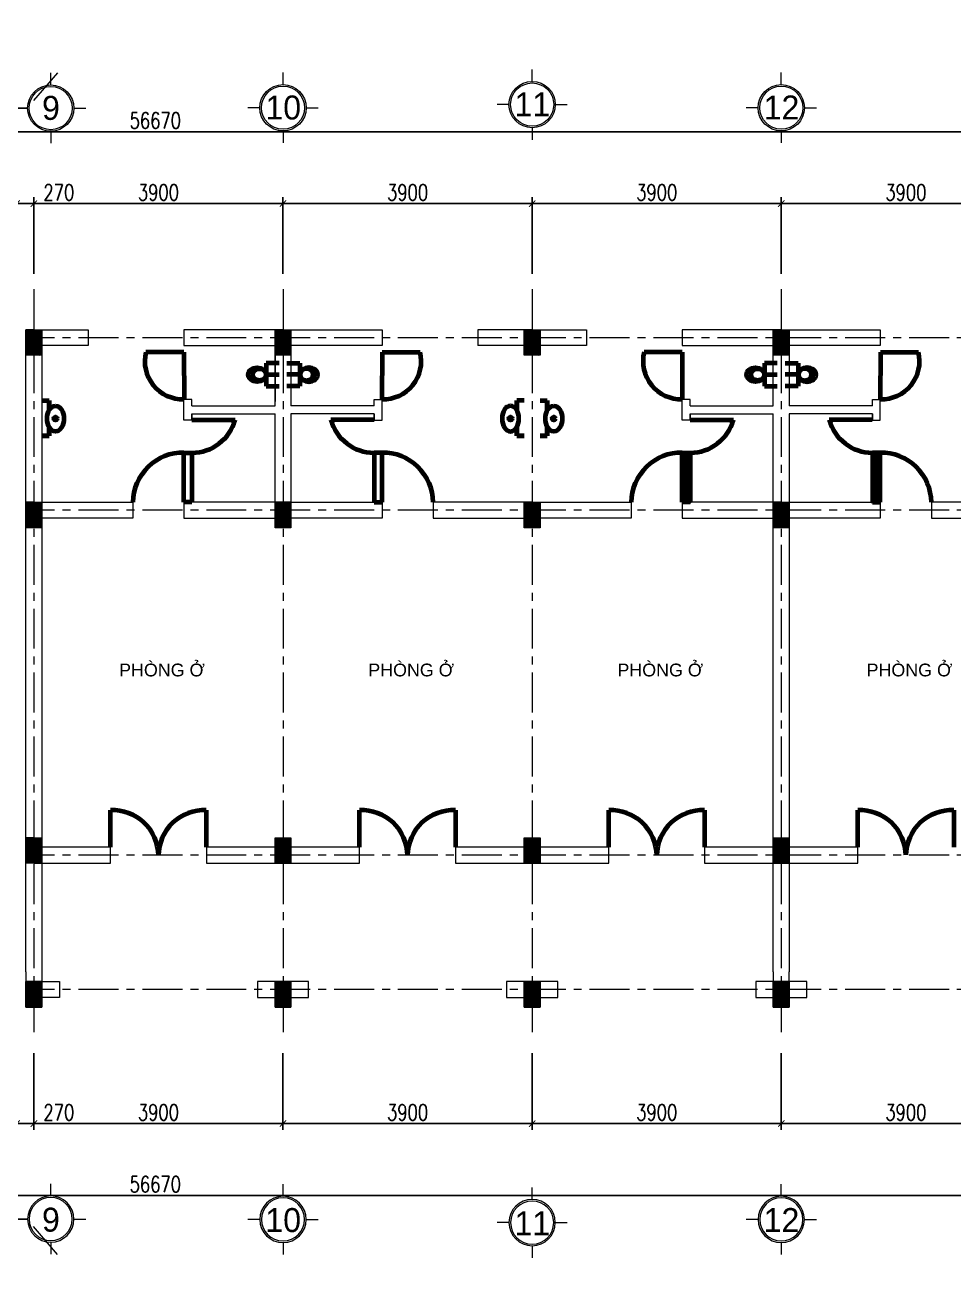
# Model space of a CAD drawing. Header units: millimetres. Extents: x 0 to 8478784, y 0 to 684185.
# Drawn here: x 4047037 to 4061572, y 247058 to 266799 of the extents above; entities that cross this region are included whole.
import ezdxf
from ezdxf.enums import TextEntityAlignment as Align

# ---------------------------------------------------------------- set-up
doc = ezdxf.new("R2010")
doc.units = ezdxf.units.MM
doc.header["$LTSCALE"] = 5000
doc.header["$MEASUREMENT"] = 0
doc.header["$PDMODE"] = 1
doc.header["$PDSIZE"] = -2
doc.linetypes.add('CENTER', pattern=[2, 1.25, -0.25, 0.25, -0.25])
doc.linetypes.add('HIDDEN', pattern=[0.375, 0.25, -0.125])
for name, color, linetype, lineweight in [('00-XM.Dim', 8, 'Continuous', 15), ('00-XMT.Axes', 22, 'CENTER', 15), ('00-XMT.Text', 4, 'Continuous', 20), ('02-XMT.Beams', 94, 'Continuous', 25), ('net thay', 7, 'Continuous', 15), ('WALL', 7, 'Continuous', 40)]:
    doc.layers.add(name, color=color, linetype=linetype, lineweight=lineweight)
doc.styles.add('S1', font='VHARIAL.TTF', dxfattribs={"height": 200})
doc.styles.add('VnAvantH', font='VHAVAN.TTF')
doc.styles.add('vnsimli 0.7', font='vnsimli.shx', dxfattribs={"width": 0.75})
doc.dimstyles.new('XMT 1-1-100', dxfattribs={"dimscale": 100, "dimtxt": 2.5, "dimasz": 1, "dimexe": 1, "dimexo": 0, "dimgap": 0.5, "dimtad": 1, "dimdec": 0, "dimzin": 0, "dimdsep": 46, "dimtxsty": 'vnsimli 0.7', "dimblk": 'ARCHTICK', "dimcen": 1.5, "dimdle": 1, "dimclrd": 8, "dimclre": 8, "dimclrt": 116, "dimadec": 0, "dimazin": 0, "dimtfac": 1, "dimtdec": 0, "dimtofl": 0, "dimtmove": 0, "dimatfit": 3, "dimfxl": 0.18, "dimtolj": 1, "dimtzin": 0, "dimarcsym": 0})

# ---------------------------------------------------------------- blocks, each defined once
blk = doc.blocks.new('_ArchTick')
at = {"color": 0, "linetype": 'ByBlock', "const_width": 0.15}
blk.add_lwpolyline([(-0.5, -0.5), (0.5, 0.5)], dxfattribs=at)
blk = doc.blocks.new('*D89')
at = {"layer": '00-XM.Dim', "color": 8, "linetype": 'Continuous', "lineweight": -2, "transparency": 16777216}
for p, q in [((4018702, 251492), (4018702, 248387)), ((4075372, 250224), (4075372, 248387)), ((4018602, 248487), (4075472, 248487))]:
    blk.add_line(p, q, dxfattribs=at)
at = {"layer": 'Defpoints', "color": 0, "linetype": 'Continuous', "lineweight": 100, "transparency": 16777216}
for p in [(4018702, 251492), (4075372, 250224), (4075372, 248487)]:
    blk.add_point(p, dxfattribs=at)
at = {"layer": '00-XM.Dim', "color": 8, "linetype": 'Continuous', "lineweight": -2, "transparency": 16777216, "xscale": 100, "yscale": 100, "zscale": 100, "rotation": 180}
blk.add_blockref('_ArchTick', (4018702, 248487), dxfattribs=at)
at = {"layer": '00-XM.Dim', "color": 8, "linetype": 'Continuous', "lineweight": -2, "transparency": 16777216, "xscale": 100, "yscale": 100, "zscale": 100}
blk.add_blockref('_ArchTick', (4075372, 248487), dxfattribs=at)
at = {"layer": '00-XM.Dim', "color": 116, "linetype": 'Continuous', "lineweight": 15, "transparency": 16777216, "insert": (4049073, 248662), "char_height": 250, "attachment_point": 5, "style": 'vnsimli 0.7'}
blk.add_mtext('\\A1;56670', dxfattribs=at)
blk = doc.blocks.new('*D81')
at = {"layer": '00-XM.Dim', "color": 8, "linetype": 'Continuous', "lineweight": -2, "transparency": 16777216}
for p, q in [((4046902, 250713), (4046902, 249512)), ((4047172, 250713), (4047172, 249512)), ((4046802, 249612), (4047172, 249612)), ((4047172, 249612), (4047854, 249612))]:
    blk.add_line(p, q, dxfattribs=at)
at = {"layer": 'Defpoints', "color": 0, "linetype": 'Continuous', "lineweight": 100, "transparency": 16777216}
for p in [(4046902, 250713), (4047172, 250713), (4047172, 249612)]:
    blk.add_point(p, dxfattribs=at)
at = {"layer": '00-XM.Dim', "color": 8, "linetype": 'Continuous', "lineweight": -2, "transparency": 16777216, "xscale": 100, "yscale": 100, "zscale": 100, "rotation": 180}
blk.add_blockref('_ArchTick', (4046902, 249612), dxfattribs=at)
at = {"layer": '00-XM.Dim', "color": 8, "linetype": 'Continuous', "lineweight": -2, "transparency": 16777216, "xscale": 100, "yscale": 100, "zscale": 100}
blk.add_blockref('_ArchTick', (4047172, 249612), dxfattribs=at)
at = {"layer": '00-XM.Dim', "color": 116, "linetype": 'Continuous', "lineweight": 15, "transparency": 16777216, "insert": (4047563, 249787), "char_height": 250, "attachment_point": 5, "style": 'vnsimli 0.7'}
blk.add_mtext('\\A1;270', dxfattribs=at)
blk = doc.blocks.new('*D82')
at = {"layer": '00-XM.Dim', "color": 8, "linetype": 'Continuous', "lineweight": -2, "transparency": 16777216}
for p, q in [((4047172, 250713), (4047172, 249512)), ((4051072, 250713), (4051072, 249512)), ((4047072, 249612), (4051172, 249612))]:
    blk.add_line(p, q, dxfattribs=at)
at = {"layer": 'Defpoints', "color": 0, "linetype": 'Continuous', "lineweight": 100, "transparency": 16777216}
for p in [(4047172, 250713), (4051072, 250713), (4051072, 249612)]:
    blk.add_point(p, dxfattribs=at)
at = {"layer": '00-XM.Dim', "color": 8, "linetype": 'Continuous', "lineweight": -2, "transparency": 16777216, "xscale": 100, "yscale": 100, "zscale": 100, "rotation": 180}
blk.add_blockref('_ArchTick', (4047172, 249612), dxfattribs=at)
at = {"layer": '00-XM.Dim', "color": 8, "linetype": 'Continuous', "lineweight": -2, "transparency": 16777216, "xscale": 100, "yscale": 100, "zscale": 100}
blk.add_blockref('_ArchTick', (4051072, 249612), dxfattribs=at)
at = {"layer": '00-XM.Dim', "color": 116, "linetype": 'Continuous', "lineweight": 15, "transparency": 16777216, "insert": (4049122, 249787), "char_height": 250, "attachment_point": 5, "style": 'vnsimli 0.7'}
blk.add_mtext('\\A1;3900', dxfattribs=at)
blk = doc.blocks.new('*D83')
at = {"layer": '00-XM.Dim', "color": 8, "linetype": 'Continuous', "lineweight": -2, "transparency": 16777216}
for p, q in [((4051072, 250713), (4051072, 249512)), ((4054972, 250713), (4054972, 249512)), ((4050972, 249612), (4055072, 249612))]:
    blk.add_line(p, q, dxfattribs=at)
at = {"layer": 'Defpoints', "color": 0, "linetype": 'Continuous', "lineweight": 100, "transparency": 16777216}
for p in [(4051072, 250713), (4054972, 250713), (4054972, 249612)]:
    blk.add_point(p, dxfattribs=at)
at = {"layer": '00-XM.Dim', "color": 8, "linetype": 'Continuous', "lineweight": -2, "transparency": 16777216, "xscale": 100, "yscale": 100, "zscale": 100, "rotation": 180}
blk.add_blockref('_ArchTick', (4051072, 249612), dxfattribs=at)
at = {"layer": '00-XM.Dim', "color": 8, "linetype": 'Continuous', "lineweight": -2, "transparency": 16777216, "xscale": 100, "yscale": 100, "zscale": 100}
blk.add_blockref('_ArchTick', (4054972, 249612), dxfattribs=at)
at = {"layer": '00-XM.Dim', "color": 116, "linetype": 'Continuous', "lineweight": 15, "transparency": 16777216, "insert": (4053022, 249787), "char_height": 250, "attachment_point": 5, "style": 'vnsimli 0.7'}
blk.add_mtext('\\A1;3900', dxfattribs=at)
blk = doc.blocks.new('*D84')
at = {"layer": '00-XM.Dim', "color": 8, "linetype": 'Continuous', "lineweight": -2, "transparency": 16777216}
for p, q in [((4054972, 250713), (4054972, 249512)), ((4058872, 250713), (4058872, 249512)), ((4054872, 249612), (4058972, 249612))]:
    blk.add_line(p, q, dxfattribs=at)
at = {"layer": 'Defpoints', "color": 0, "linetype": 'Continuous', "lineweight": 100, "transparency": 16777216}
for p in [(4054972, 250713), (4058872, 250713), (4058872, 249612)]:
    blk.add_point(p, dxfattribs=at)
at = {"layer": '00-XM.Dim', "color": 8, "linetype": 'Continuous', "lineweight": -2, "transparency": 16777216, "xscale": 100, "yscale": 100, "zscale": 100, "rotation": 180}
blk.add_blockref('_ArchTick', (4054972, 249612), dxfattribs=at)
at = {"layer": '00-XM.Dim', "color": 8, "linetype": 'Continuous', "lineweight": -2, "transparency": 16777216, "xscale": 100, "yscale": 100, "zscale": 100}
blk.add_blockref('_ArchTick', (4058872, 249612), dxfattribs=at)
at = {"layer": '00-XM.Dim', "color": 116, "linetype": 'Continuous', "lineweight": 15, "transparency": 16777216, "insert": (4056922, 249787), "char_height": 250, "attachment_point": 5, "style": 'vnsimli 0.7'}
blk.add_mtext('\\A1;3900', dxfattribs=at)
blk = doc.blocks.new('*D85')
at = {"layer": '00-XM.Dim', "color": 8, "linetype": 'Continuous', "lineweight": -2, "transparency": 16777216}
for p, q in [((4058872, 250713), (4058872, 249512)), ((4062772, 250713), (4062772, 249512)), ((4058772, 249612), (4062872, 249612))]:
    blk.add_line(p, q, dxfattribs=at)
at = {"layer": 'Defpoints', "color": 0, "linetype": 'Continuous', "lineweight": 100, "transparency": 16777216}
for p in [(4058872, 250713), (4062772, 250713), (4062772, 249612)]:
    blk.add_point(p, dxfattribs=at)
at = {"layer": '00-XM.Dim', "color": 8, "linetype": 'Continuous', "lineweight": -2, "transparency": 16777216, "xscale": 100, "yscale": 100, "zscale": 100, "rotation": 180}
blk.add_blockref('_ArchTick', (4058872, 249612), dxfattribs=at)
at = {"layer": '00-XM.Dim', "color": 8, "linetype": 'Continuous', "lineweight": -2, "transparency": 16777216, "xscale": 100, "yscale": 100, "zscale": 100}
blk.add_blockref('_ArchTick', (4062772, 249612), dxfattribs=at)
at = {"layer": '00-XM.Dim', "color": 116, "linetype": 'Continuous', "lineweight": 15, "transparency": 16777216, "insert": (4060822, 249787), "char_height": 250, "attachment_point": 5, "style": 'vnsimli 0.7'}
blk.add_mtext('\\A1;3900', dxfattribs=at)
blk = doc.blocks.new('*D105')
at = {"layer": '00-XM.Dim', "color": 8, "linetype": 'Continuous', "lineweight": -2, "transparency": 16777216}
for p, q in [((4018602, 265133), (4075472, 265133)), ((4018702, 262128), (4018702, 265233)), ((4075372, 263396), (4075372, 265233))]:
    blk.add_line(p, q, dxfattribs=at)
at = {"layer": 'Defpoints', "color": 0, "linetype": 'Continuous', "lineweight": 100, "transparency": 16777216}
for p in [(4075372, 265133), (4075372, 263396), (4018702, 262128)]:
    blk.add_point(p, dxfattribs=at)
at = {"layer": '00-XM.Dim', "color": 8, "linetype": 'Continuous', "lineweight": -2, "transparency": 16777216, "xscale": 100, "yscale": 100, "zscale": 100, "rotation": 180}
blk.add_blockref('_ArchTick', (4018702, 265133), dxfattribs=at)
at = {"layer": '00-XM.Dim', "color": 8, "linetype": 'Continuous', "lineweight": -2, "transparency": 16777216, "xscale": 100, "yscale": 100, "zscale": 100}
blk.add_blockref('_ArchTick', (4075372, 265133), dxfattribs=at)
at = {"layer": '00-XM.Dim', "color": 116, "linetype": 'Continuous', "lineweight": 15, "transparency": 16777216, "insert": (4049073, 265308), "char_height": 250, "attachment_point": 5, "style": 'vnsimli 0.7'}
blk.add_mtext('\\A1;56670', dxfattribs=at)
blk = doc.blocks.new('*D97')
at = {"layer": '00-XM.Dim', "color": 8, "linetype": 'Continuous', "lineweight": -2, "transparency": 16777216}
for p, q in [((4046802, 264008), (4047172, 264008)), ((4046902, 262907), (4046902, 264108)), ((4047172, 262907), (4047172, 264108)), ((4047172, 264008), (4047854, 264008))]:
    blk.add_line(p, q, dxfattribs=at)
at = {"layer": 'Defpoints', "color": 0, "linetype": 'Continuous', "lineweight": 100, "transparency": 16777216}
for p in [(4047172, 264008), (4046902, 262907), (4047172, 262907)]:
    blk.add_point(p, dxfattribs=at)
at = {"layer": '00-XM.Dim', "color": 8, "linetype": 'Continuous', "lineweight": -2, "transparency": 16777216, "xscale": 100, "yscale": 100, "zscale": 100, "rotation": 180}
blk.add_blockref('_ArchTick', (4046902, 264008), dxfattribs=at)
at = {"layer": '00-XM.Dim', "color": 8, "linetype": 'Continuous', "lineweight": -2, "transparency": 16777216, "xscale": 100, "yscale": 100, "zscale": 100}
blk.add_blockref('_ArchTick', (4047172, 264008), dxfattribs=at)
at = {"layer": '00-XM.Dim', "color": 116, "linetype": 'Continuous', "lineweight": 15, "transparency": 16777216, "insert": (4047563, 264183), "char_height": 250, "attachment_point": 5, "style": 'vnsimli 0.7'}
blk.add_mtext('\\A1;270', dxfattribs=at)
blk = doc.blocks.new('*D98')
at = {"layer": '00-XM.Dim', "color": 8, "linetype": 'Continuous', "lineweight": -2, "transparency": 16777216}
for p, q in [((4047072, 264008), (4051172, 264008)), ((4047172, 262907), (4047172, 264108)), ((4051072, 262907), (4051072, 264108))]:
    blk.add_line(p, q, dxfattribs=at)
at = {"layer": 'Defpoints', "color": 0, "linetype": 'Continuous', "lineweight": 100, "transparency": 16777216}
for p in [(4051072, 264008), (4047172, 262907), (4051072, 262907)]:
    blk.add_point(p, dxfattribs=at)
at = {"layer": '00-XM.Dim', "color": 8, "linetype": 'Continuous', "lineweight": -2, "transparency": 16777216, "xscale": 100, "yscale": 100, "zscale": 100, "rotation": 180}
blk.add_blockref('_ArchTick', (4047172, 264008), dxfattribs=at)
at = {"layer": '00-XM.Dim', "color": 8, "linetype": 'Continuous', "lineweight": -2, "transparency": 16777216, "xscale": 100, "yscale": 100, "zscale": 100}
blk.add_blockref('_ArchTick', (4051072, 264008), dxfattribs=at)
at = {"layer": '00-XM.Dim', "color": 116, "linetype": 'Continuous', "lineweight": 15, "transparency": 16777216, "insert": (4049122, 264183), "char_height": 250, "attachment_point": 5, "style": 'vnsimli 0.7'}
blk.add_mtext('\\A1;3900', dxfattribs=at)
blk = doc.blocks.new('*D99')
at = {"layer": '00-XM.Dim', "color": 8, "linetype": 'Continuous', "lineweight": -2, "transparency": 16777216}
for p, q in [((4050972, 264008), (4055072, 264008)), ((4051072, 262907), (4051072, 264108)), ((4054972, 262907), (4054972, 264108))]:
    blk.add_line(p, q, dxfattribs=at)
at = {"layer": 'Defpoints', "color": 0, "linetype": 'Continuous', "lineweight": 100, "transparency": 16777216}
for p in [(4054972, 264008), (4051072, 262907), (4054972, 262907)]:
    blk.add_point(p, dxfattribs=at)
at = {"layer": '00-XM.Dim', "color": 8, "linetype": 'Continuous', "lineweight": -2, "transparency": 16777216, "xscale": 100, "yscale": 100, "zscale": 100, "rotation": 180}
blk.add_blockref('_ArchTick', (4051072, 264008), dxfattribs=at)
at = {"layer": '00-XM.Dim', "color": 8, "linetype": 'Continuous', "lineweight": -2, "transparency": 16777216, "xscale": 100, "yscale": 100, "zscale": 100}
blk.add_blockref('_ArchTick', (4054972, 264008), dxfattribs=at)
at = {"layer": '00-XM.Dim', "color": 116, "linetype": 'Continuous', "lineweight": 15, "transparency": 16777216, "insert": (4053022, 264183), "char_height": 250, "attachment_point": 5, "style": 'vnsimli 0.7'}
blk.add_mtext('\\A1;3900', dxfattribs=at)
blk = doc.blocks.new('*D100')
at = {"layer": '00-XM.Dim', "color": 8, "linetype": 'Continuous', "lineweight": -2, "transparency": 16777216}
for p, q in [((4054872, 264008), (4058972, 264008)), ((4054972, 262907), (4054972, 264108)), ((4058872, 262907), (4058872, 264108))]:
    blk.add_line(p, q, dxfattribs=at)
at = {"layer": 'Defpoints', "color": 0, "linetype": 'Continuous', "lineweight": 100, "transparency": 16777216}
for p in [(4058872, 264008), (4054972, 262907), (4058872, 262907)]:
    blk.add_point(p, dxfattribs=at)
at = {"layer": '00-XM.Dim', "color": 8, "linetype": 'Continuous', "lineweight": -2, "transparency": 16777216, "xscale": 100, "yscale": 100, "zscale": 100, "rotation": 180}
blk.add_blockref('_ArchTick', (4054972, 264008), dxfattribs=at)
at = {"layer": '00-XM.Dim', "color": 8, "linetype": 'Continuous', "lineweight": -2, "transparency": 16777216, "xscale": 100, "yscale": 100, "zscale": 100}
blk.add_blockref('_ArchTick', (4058872, 264008), dxfattribs=at)
at = {"layer": '00-XM.Dim', "color": 116, "linetype": 'Continuous', "lineweight": 15, "transparency": 16777216, "insert": (4056922, 264183), "char_height": 250, "attachment_point": 5, "style": 'vnsimli 0.7'}
blk.add_mtext('\\A1;3900', dxfattribs=at)
blk = doc.blocks.new('*D101')
at = {"layer": '00-XM.Dim', "color": 8, "linetype": 'Continuous', "lineweight": -2, "transparency": 16777216}
for p, q in [((4058772, 264008), (4062872, 264008)), ((4058872, 262907), (4058872, 264108)), ((4062772, 262907), (4062772, 264108))]:
    blk.add_line(p, q, dxfattribs=at)
at = {"layer": 'Defpoints', "color": 0, "linetype": 'Continuous', "lineweight": 100, "transparency": 16777216}
for p in [(4062772, 264008), (4058872, 262907), (4062772, 262907)]:
    blk.add_point(p, dxfattribs=at)
at = {"layer": '00-XM.Dim', "color": 8, "linetype": 'Continuous', "lineweight": -2, "transparency": 16777216, "xscale": 100, "yscale": 100, "zscale": 100, "rotation": 180}
blk.add_blockref('_ArchTick', (4058872, 264008), dxfattribs=at)
at = {"layer": '00-XM.Dim', "color": 8, "linetype": 'Continuous', "lineweight": -2, "transparency": 16777216, "xscale": 100, "yscale": 100, "zscale": 100}
blk.add_blockref('_ArchTick', (4062772, 264008), dxfattribs=at)
at = {"layer": '00-XM.Dim', "color": 116, "linetype": 'Continuous', "lineweight": 15, "transparency": 16777216, "insert": (4060822, 264183), "char_height": 250, "attachment_point": 5, "style": 'vnsimli 0.7'}
blk.add_mtext('\\A1;3900', dxfattribs=at)
blk = doc.blocks.new('00-XMT-Axis symbol')
at = {"layer": '00-XMT.Axes', "linetype": 'Continuous'}
for p, q in [((0, 2.9), (0, 4.4)), ((-2.9, 0), (-4.4, 0)), ((2.9, 0), (4.4, 0)), ((0, -2.9), (0, -4.4))]:
    blk.add_line(p, q, dxfattribs=at)
blk.add_circle((0, 0), 2.9, dxfattribs=at)
at = {"layer": '00-XMT.Axes', "color": 7, "linetype": 'Continuous'}
blk.add_circle((0, 0), 2.7, dxfattribs=at)
at = {"layer": '00-XMT.Text', "color": 7, "style": 'VnAvantH'}
blk.add_attdef('00', text='', height=3, dxfattribs=at).set_placement((0.03, -1.47), align=Align.CENTER)

msp = doc.modelspace()

# ---------------------------------------------------------------- hatches: boundary and pattern name
at = {"layer": '02-XMT.Beams', "linetype": 'ByBlock', "lineweight": 15}
h = msp.add_hatch(dxfattribs=at)
h.set_pattern_fill('ANSI31', color=256, scale=100, style=0)
h.set_pattern_definition([(45, (2166490.061, -103595.351), (-8.838834765, 8.838834765), [])])
h.paths.add_polyline_path([(4047047.1, 261634.9), (4047047.1, 262034.9), (4047297.1, 262034.9), (4047297.1, 261634.9)])
h = msp.add_hatch(dxfattribs=at)
h.set_pattern_fill('ANSI31', color=256, scale=100, style=0)
h.set_pattern_definition([(45, (2170390.061, -103595.351), (-8.838834765, 8.838834765), [])])
h.paths.add_polyline_path([(4050947.1, 261634.9), (4050947.1, 262034.9), (4051197.1, 262034.9), (4051197.1, 261634.9)])
h = msp.add_hatch(dxfattribs=at)
h.set_pattern_fill('ANSI31', color=256, scale=100, style=0)
h.set_pattern_definition([(45, (2174290.061, -103595.351), (-8.838834765, 8.838834765), [])])
h.paths.add_polyline_path([(4054847.1, 261634.9), (4054847.1, 262034.9), (4055097.1, 262034.9), (4055097.1, 261634.9)])
h = msp.add_hatch(dxfattribs=at)
h.set_pattern_fill('ANSI31', color=256, scale=100, style=0)
h.set_pattern_definition([(45, (2178190.061, -103595.351), (-8.838834765, 8.838834765), [])])
h.paths.add_polyline_path([(4058747.1, 261634.9), (4058747.1, 262034.9), (4058997.1, 262034.9), (4058997.1, 261634.9)])
at = {"layer": '02-XMT.Beams', "lineweight": 100}
h = msp.add_hatch(dxfattribs=at)
h.set_pattern_fill('ANSI31', color=256, scale=100, style=0)
h.set_pattern_definition([(45, (35735.578, 0), (-8.838834765, 8.838834765), [])])
h.paths.add_polyline_path([(4057447.1, 260109.9), (4057322.1, 260109.9), (4057322.1, 259334.9), (4057447.1, 259334.9)])
h = msp.add_hatch(dxfattribs=at)
h.set_pattern_fill('ANSI31', color=256, scale=100, style=0)
h.set_pattern_definition([(135, (8082008.578, 0), (8.838834765, 8.838834765), [])])
h.paths.add_polyline_path([(4060297.1, 259334.9), (4060422.1, 259334.9), (4060422.1, 260109.9), (4060297.1, 260109.9)])
at = {"layer": '02-XMT.Beams', "linetype": 'ByBlock', "lineweight": 15}
h = msp.add_hatch(dxfattribs=at)
h.set_pattern_fill('ANSI31', color=256, scale=100, style=0)
h.set_pattern_definition([(45, (2166490.061, -106295.351), (-8.838834765, 8.838834765), [])])
h.paths.add_polyline_path([(4047047.1, 258934.9), (4047047.1, 259334.9), (4047297.1, 259334.9), (4047297.1, 258934.9)])
h = msp.add_hatch(dxfattribs=at)
h.set_pattern_fill('ANSI31', color=256, scale=100, style=0)
h.set_pattern_definition([(45, (2170390.061, -106295.351), (-8.838834765, 8.838834765), [])])
h.paths.add_polyline_path([(4050947.1, 258934.9), (4050947.1, 259334.9), (4051197.1, 259334.9), (4051197.1, 258934.9)])
h = msp.add_hatch(dxfattribs=at)
h.set_pattern_fill('ANSI31', color=256, scale=100, style=0)
h.set_pattern_definition([(45, (2174290.061, -106295.351), (-8.838834765, 8.838834765), [])])
h.paths.add_polyline_path([(4054847.1, 258934.9), (4054847.1, 259334.9), (4055097.1, 259334.9), (4055097.1, 258934.9)])
h = msp.add_hatch(dxfattribs=at)
h.set_pattern_fill('ANSI31', color=256, scale=100, style=0)
h.set_pattern_definition([(45, (2178190.061, -106295.351), (-8.838834765, 8.838834765), [])])
h.paths.add_polyline_path([(4058747.1, 258934.9), (4058747.1, 259334.9), (4058997.1, 259334.9), (4058997.1, 258934.9)])
h = msp.add_hatch(dxfattribs=at)
h.set_pattern_fill('ANSI31', color=256, scale=100, style=0)
h.set_pattern_definition([(45, (2166490.061, -111545.351), (-8.838834765, 8.838834765), [])])
h.paths.add_polyline_path([(4047047.1, 253684.9), (4047047.1, 254084.9), (4047297.1, 254084.9), (4047297.1, 253684.9)])
h = msp.add_hatch(dxfattribs=at)
h.set_pattern_fill('ANSI31', color=256, scale=100, style=0)
h.set_pattern_definition([(45, (2170390.061, -111545.351), (-8.838834765, 8.838834765), [])])
h.paths.add_polyline_path([(4050947.1, 253684.9), (4050947.1, 254084.9), (4051197.1, 254084.9), (4051197.1, 253684.9)])
h = msp.add_hatch(dxfattribs=at)
h.set_pattern_fill('ANSI31', color=256, scale=100, style=0)
h.set_pattern_definition([(45, (2174290.061, -111545.351), (-8.838834765, 8.838834765), [])])
h.paths.add_polyline_path([(4054847.1, 253684.9), (4054847.1, 254084.9), (4055097.1, 254084.9), (4055097.1, 253684.9)])
h = msp.add_hatch(dxfattribs=at)
h.set_pattern_fill('ANSI31', color=256, scale=100, style=0)
h.set_pattern_definition([(45, (2178190.061, -111545.351), (-8.838834765, 8.838834765), [])])
h.paths.add_polyline_path([(4058747.1, 253684.9), (4058747.1, 254084.9), (4058997.1, 254084.9), (4058997.1, 253684.9)])
h = msp.add_hatch(dxfattribs=at)
h.set_pattern_fill('ANSI31', color=256, scale=100, style=0)
h.set_pattern_definition([(45, (2166490.061, -113795.351), (-8.838834765, 8.838834765), [])])
h.paths.add_polyline_path([(4047047.1, 251434.9), (4047047.1, 251834.9), (4047297.1, 251834.9), (4047297.1, 251434.9)])
h = msp.add_hatch(dxfattribs=at)
h.set_pattern_fill('ANSI31', color=256, scale=100, style=0)
h.set_pattern_definition([(45, (2170390.061, -113795.351), (-8.838834765, 8.838834765), [])])
h.paths.add_polyline_path([(4050947.1, 251434.9), (4050947.1, 251834.9), (4051197.1, 251834.9), (4051197.1, 251434.9)])
h = msp.add_hatch(dxfattribs=at)
h.set_pattern_fill('ANSI31', color=256, scale=100, style=0)
h.set_pattern_definition([(45, (2174290.061, -113795.351), (-8.838834765, 8.838834765), [])])
h.paths.add_polyline_path([(4054847.1, 251434.9), (4054847.1, 251834.9), (4055097.1, 251834.9), (4055097.1, 251434.9)])
h = msp.add_hatch(dxfattribs=at)
h.set_pattern_fill('ANSI31', color=256, scale=100, style=0)
h.set_pattern_definition([(45, (2178190.061, -113795.351), (-8.838834765, 8.838834765), [])])
h.paths.add_polyline_path([(4058747.1, 251434.9), (4058747.1, 251834.9), (4058997.1, 251834.9), (4058997.1, 251434.9)])

# ---------------------------------------------------------------- linework, layer by layer
at = {"layer": '00-XMT.Axes', "color": 8, "linetype": 'CENTER', "lineweight": 15, "ltscale": 0.1}
for p, q in [((4047172.1, 262668.5), (4047172.1, 250924.8)), ((4051072.1, 262668.5), (4051072.1, 250924.8)), ((4054972.1, 262668.5), (4054972.1, 250924.8)), ((4058872.1, 262668.5), (4058872.1, 250924.8)), ((4075497.1, 261909.9), (4047047.1, 261909.9)), ((4075497.1, 259209.9), (4047047.1, 259209.9)), ((4075497.1, 253809.9), (4047047.1, 253809.9)), ((4075497.1, 251709.9), (4047047.1, 251709.9))]:
    msp.add_line(p, q, dxfattribs=at)
at = {"layer": '02-XMT.Beams', "linetype": 'ByBlock', "lineweight": 15}
for p, q in [((4047172.1, 262034.9), (4047047.1, 262034.9)), ((4047172.1, 262034.9), (4047047.1, 262034.9)), ((4047047.1, 262034.9), (4047297.1, 262034.9)), ((4047047.1, 261634.9), (4047047.1, 262034.9)), ((4047172.1, 262034.9), (4048022.1, 262034.9)), ((4047297.1, 262034.9), (4047297.1, 261634.9)), ((4048022.1, 262034.9), (4048022.1, 261784.9)), ((4051072.1, 262034.9), (4049522.1, 262034.9)), ((4049522.1, 262034.9), (4049522.1, 261784.9)), ((4050947.1, 262034.9), (4051197.1, 262034.9)), ((4050947.1, 261634.9), (4050947.1, 262034.9)), ((4051072.1, 262034.9), (4052622.1, 262034.9)), ((4051197.1, 262034.9), (4051197.1, 261634.9)), ((4052622.1, 262034.9), (4052622.1, 261784.9)), ((4054972.1, 262034.9), (4054122.1, 262034.9)), ((4054122.1, 262034.9), (4054122.1, 261784.9)), ((4054847.1, 262034.9), (4055097.1, 262034.9)), ((4054847.1, 261634.9), (4054847.1, 262034.9)), ((4054972.1, 262034.9), (4055822.1, 262034.9)), ((4055097.1, 262034.9), (4055097.1, 261634.9)), ((4055822.1, 262034.9), (4055822.1, 261784.9)), ((4058872.1, 262034.9), (4057322.1, 262034.9)), ((4057322.1, 262034.9), (4057322.1, 261784.9)), ((4058747.1, 262034.9), (4058997.1, 262034.9)), ((4058747.1, 261634.9), (4058747.1, 262034.9)), ((4058872.1, 262034.9), (4060422.1, 262034.9)), ((4058997.1, 262034.9), (4058997.1, 261634.9)), ((4060422.1, 262034.9), (4060422.1, 261784.9)), ((4048022.1, 261784.9), (4047297.1, 261784.9)), ((4049522.1, 261784.9), (4050947.1, 261784.9)), ((4050947.1, 261909.9), (4050947.1, 260909.9)), ((4052622.1, 261784.9), (4051197.1, 261784.9)), ((4054847.1, 261784.9), (4054122.1, 261784.9)), ((4055822.1, 261784.9), (4055097.1, 261784.9)), ((4057322.1, 261784.9), (4058747.1, 261784.9)), ((4060422.1, 261784.9), (4058997.1, 261784.9)), ((4047047.1, 251984.9), (4047047.1, 261634.9)), ((4047297.1, 261634.9), (4047047.1, 261634.9)), ((4047297.1, 261634.9), (4047297.1, 251984.9)), ((4050947.1, 260844.5), (4050947.1, 261634.9)), ((4050947.1, 260844.5), (4050947.1, 261634.9)), ((4051197.1, 261634.9), (4050947.1, 261634.9)), ((4051197.1, 261634.9), (4051197.1, 260844.5)), ((4051197.1, 261634.9), (4051197.1, 260844.5)), ((4055097.1, 261634.9), (4054847.1, 261634.9)), ((4058747.1, 260844.5), (4058747.1, 261634.9)), ((4058997.1, 261634.9), (4058747.1, 261634.9)), ((4058997.1, 261634.9), (4058997.1, 260844.5)), ((4049522.1, 260619.9), (4049522.1, 260944.5)), ((4049522.1, 260619.9), (4049522.1, 260944.5)), ((4049647.1, 260944.5), (4049522.1, 260944.5)), ((4049647.1, 260844.5), (4049647.1, 260944.5)), ((4049647.1, 260844.5), (4049647.1, 260944.5)), ((4049647.1, 260844.5), (4050947.1, 260844.5)), ((4052497.1, 260844.5), (4051197.1, 260844.5)), ((4052497.1, 260844.5), (4052497.1, 260944.5)), ((4052497.1, 260844.5), (4052497.1, 260944.5)), ((4052497.1, 260944.5), (4052622.1, 260944.5)), ((4052622.1, 260619.9), (4052622.1, 260944.5)), ((4052622.1, 260619.9), (4052622.1, 260944.5)), ((4057322.1, 260619.9), (4057322.1, 260944.5)), ((4057322.1, 260619.9), (4057322.1, 260944.5)), ((4057447.1, 260944.5), (4057322.1, 260944.5)), ((4057447.1, 260844.5), (4057447.1, 260944.5)), ((4057447.1, 260844.5), (4057447.1, 260944.5)), ((4057447.1, 260844.5), (4058747.1, 260844.5)), ((4060297.1, 260844.5), (4058997.1, 260844.5)), ((4060297.1, 260844.5), (4060297.1, 260944.5)), ((4060297.1, 260844.5), (4060297.1, 260944.5)), ((4060297.1, 260944.5), (4060422.1, 260944.5)), ((4060422.1, 260619.9), (4060422.1, 260944.5)), ((4060422.1, 260619.9), (4060422.1, 260944.5)), ((4049647.1, 260619.9), (4049522.1, 260619.9)), ((4049647.1, 260719.9), (4050947.1, 260719.9)), ((4049647.1, 260619.9), (4049647.1, 260719.9)), ((4049647.1, 260719.9), (4049647.1, 260619.9)), ((4050947.1, 259334.9), (4050947.1, 260719.9)), ((4051197.1, 260719.9), (4051197.1, 259334.9)), ((4051197.1, 260719.9), (4051197.1, 259084.9)), ((4052497.1, 260719.9), (4051197.1, 260719.9)), ((4052497.1, 260619.9), (4052497.1, 260719.9)), ((4052497.1, 260719.9), (4052497.1, 260619.9)), ((4052497.1, 260619.9), (4052622.1, 260619.9)), ((4057447.1, 260619.9), (4057322.1, 260619.9)), ((4057447.1, 260719.9), (4058747.1, 260719.9)), ((4057447.1, 260619.9), (4057447.1, 260719.9)), ((4057447.1, 260719.9), (4057447.1, 260619.9)), ((4058747.1, 251984.9), (4058747.1, 260719.9)), ((4058997.1, 260719.9), (4058997.1, 259084.9)), ((4060297.1, 260719.9), (4058997.1, 260719.9)), ((4060297.1, 260619.9), (4060297.1, 260719.9)), ((4060297.1, 260719.9), (4060297.1, 260619.9)), ((4060297.1, 260619.9), (4060422.1, 260619.9)), ((4047172.1, 259334.9), (4047047.1, 259334.9)), ((4047047.1, 259334.9), (4047297.1, 259334.9)), ((4047047.1, 258934.9), (4047047.1, 259334.9)), ((4047172.1, 259334.9), (4048722.1, 259334.9)), ((4047297.1, 259334.9), (4047297.1, 259084.9)), ((4047297.1, 259334.9), (4047297.1, 258934.9)), ((4048722.1, 259334.9), (4048722.1, 259084.9)), ((4051072.1, 259334.9), (4049522.1, 259334.9)), ((4049522.1, 259334.9), (4049522.1, 259084.9)), ((4051197.1, 259334.9), (4050947.1, 259334.9)), ((4050947.1, 259334.9), (4051197.1, 259334.9)), ((4050947.1, 258934.9), (4050947.1, 259334.9)), ((4051072.1, 259334.9), (4052622.1, 259334.9)), ((4051197.1, 259334.9), (4051197.1, 258934.9)), ((4052622.1, 259334.9), (4052622.1, 259084.9)), ((4054972.1, 259334.9), (4053422.1, 259334.9)), ((4053422.1, 259334.9), (4053422.1, 259084.9)), ((4054847.1, 259334.9), (4054847.1, 259084.9)), ((4054847.1, 259334.9), (4055097.1, 259334.9)), ((4054847.1, 258934.9), (4054847.1, 259334.9)), ((4054972.1, 259334.9), (4056522.1, 259334.9)), ((4055097.1, 259334.9), (4055097.1, 258934.9)), ((4056522.1, 259334.9), (4056522.1, 259084.9)), ((4058872.1, 259334.9), (4057322.1, 259334.9)), ((4057322.1, 259334.9), (4057322.1, 259084.9)), ((4058747.1, 259334.9), (4058997.1, 259334.9)), ((4058747.1, 258934.9), (4058747.1, 259334.9)), ((4058872.1, 259334.9), (4060422.1, 259334.9)), ((4058997.1, 259334.9), (4058997.1, 258934.9)), ((4060422.1, 259334.9), (4060422.1, 259084.9)), ((4062772.1, 259334.9), (4061222.1, 259334.9)), ((4061222.1, 259334.9), (4061222.1, 259084.9)), ((4048722.1, 259084.9), (4047297.1, 259084.9)), ((4049522.1, 259084.9), (4050947.1, 259084.9)), ((4052622.1, 259084.9), (4051197.1, 259084.9)), ((4053422.1, 259084.9), (4054847.1, 259084.9)), ((4056522.1, 259084.9), (4055097.1, 259084.9)), ((4057322.1, 259084.9), (4058747.1, 259084.9)), ((4060422.1, 259084.9), (4058997.1, 259084.9)), ((4061222.1, 259084.9), (4062647.1, 259084.9)), ((4047297.1, 258934.9), (4047047.1, 258934.9)), ((4051197.1, 258934.9), (4050947.1, 258934.9)), ((4055097.1, 258934.9), (4054847.1, 258934.9)), ((4058997.1, 258934.9), (4058747.1, 258934.9)), ((4058997.1, 258934.9), (4058997.1, 251984.9)), ((4047172.1, 254084.9), (4047047.1, 254084.9)), ((4047047.1, 254084.9), (4047297.1, 254084.9)), ((4047047.1, 253684.9), (4047047.1, 254084.9)), ((4047297.1, 254084.9), (4047297.1, 253684.9)), ((4050947.1, 254084.9), (4051197.1, 254084.9)), ((4050947.1, 253684.9), (4050947.1, 254084.9)), ((4051197.1, 254084.9), (4051197.1, 253684.9)), ((4054847.1, 254084.9), (4055097.1, 254084.9)), ((4054847.1, 253684.9), (4054847.1, 254084.9)), ((4055097.1, 254084.9), (4055097.1, 253684.9)), ((4058747.1, 254084.9), (4058997.1, 254084.9)), ((4058747.1, 253684.9), (4058747.1, 254084.9)), ((4058997.1, 254084.9), (4058997.1, 253684.9)), ((4048372.1, 253934.9), (4047297.1, 253934.9)), ((4048372.1, 253684.9), (4048372.1, 253934.9)), ((4050947.1, 253934.9), (4049872.1, 253934.9)), ((4049872.1, 253934.9), (4049872.1, 253684.9)), ((4052272.1, 253934.9), (4051197.1, 253934.9)), ((4052272.1, 253684.9), (4052272.1, 253934.9)), ((4054847.1, 253934.9), (4053772.1, 253934.9)), ((4053772.1, 253934.9), (4053772.1, 253684.9)), ((4056172.1, 253934.9), (4055097.1, 253934.9)), ((4056172.1, 253684.9), (4056172.1, 253934.9)), ((4058747.1, 253934.9), (4057672.1, 253934.9)), ((4057672.1, 253934.9), (4057672.1, 253684.9)), ((4060072.1, 253934.9), (4058997.1, 253934.9)), ((4060072.1, 253684.9), (4060072.1, 253934.9)), ((4047297.1, 253684.9), (4047047.1, 253684.9)), ((4047172.1, 253684.9), (4048372.1, 253684.9)), ((4049872.1, 253684.9), (4051072.1, 253684.9)), ((4051197.1, 253684.9), (4050947.1, 253684.9)), ((4051072.1, 253684.9), (4052272.1, 253684.9)), ((4053772.1, 253684.9), (4054972.1, 253684.9)), ((4055097.1, 253684.9), (4054847.1, 253684.9)), ((4054972.1, 253684.9), (4056172.1, 253684.9)), ((4057672.1, 253684.9), (4058872.1, 253684.9)), ((4058997.1, 253684.9), (4058747.1, 253684.9)), ((4058872.1, 253684.9), (4060072.1, 253684.9)), ((4047047.1, 251984.9), (4047047.1, 251834.9)), ((4047297.1, 251984.9), (4047297.1, 251834.9)), ((4058747.1, 251984.9), (4058747.1, 251834.9)), ((4058997.1, 251834.9), (4058997.1, 251984.9)), ((4047297.1, 251834.9), (4047047.1, 251834.9)), ((4047172.1, 251834.9), (4047047.1, 251834.9)), ((4047047.1, 251834.9), (4047297.1, 251834.9)), ((4047047.1, 251434.9), (4047047.1, 251834.9)), ((4047172.1, 251834.9), (4047572.1, 251834.9)), ((4047297.1, 251834.9), (4047297.1, 251434.9)), ((4047572.1, 251834.9), (4047572.1, 251584.9)), ((4051072.1, 251834.9), (4050672.1, 251834.9)), ((4050672.1, 251834.9), (4050672.1, 251584.9)), ((4051197.1, 251834.9), (4050947.1, 251834.9)), ((4050947.1, 251834.9), (4051197.1, 251834.9)), ((4050947.1, 251434.9), (4050947.1, 251834.9)), ((4051472.1, 251834.9), (4051072.1, 251834.9)), ((4051197.1, 251834.9), (4051197.1, 251434.9)), ((4051472.1, 251584.9), (4051472.1, 251834.9)), ((4054972.1, 251834.9), (4054572.1, 251834.9)), ((4054572.1, 251834.9), (4054572.1, 251584.9)), ((4055097.1, 251834.9), (4054847.1, 251834.9)), ((4054847.1, 251834.9), (4055097.1, 251834.9)), ((4054847.1, 251434.9), (4054847.1, 251834.9)), ((4055372.1, 251834.9), (4054972.1, 251834.9)), ((4055097.1, 251834.9), (4055097.1, 251434.9)), ((4055372.1, 251584.9), (4055372.1, 251834.9)), ((4058872.1, 251834.9), (4058472.1, 251834.9)), ((4058472.1, 251834.9), (4058472.1, 251584.9)), ((4058997.1, 251834.9), (4058747.1, 251834.9)), ((4058747.1, 251834.9), (4058997.1, 251834.9)), ((4058747.1, 251434.9), (4058747.1, 251834.9)), ((4059272.1, 251834.9), (4058872.1, 251834.9)), ((4058997.1, 251834.9), (4058997.1, 251434.9)), ((4059272.1, 251584.9), (4059272.1, 251834.9)), ((4047572.1, 251584.9), (4047297.1, 251584.9)), ((4050672.1, 251584.9), (4050947.1, 251584.9)), ((4051072.1, 251584.9), (4050947.1, 251584.9)), ((4051072.1, 251584.9), (4051472.1, 251584.9)), ((4054572.1, 251584.9), (4054847.1, 251584.9)), ((4054972.1, 251584.9), (4054847.1, 251584.9)), ((4054972.1, 251584.9), (4055372.1, 251584.9)), ((4058472.1, 251584.9), (4058747.1, 251584.9)), ((4058872.1, 251584.9), (4058747.1, 251584.9)), ((4058872.1, 251584.9), (4059272.1, 251584.9)), ((4047047.1, 251434.9), (4047297.1, 251434.9)), ((4047297.1, 251434.9), (4047047.1, 251434.9)), ((4050947.1, 251434.9), (4051197.1, 251434.9)), ((4050947.1, 251434.9), (4051197.1, 251434.9)), ((4050947.1, 251434.9), (4051197.1, 251434.9)), ((4051197.1, 251434.9), (4050947.1, 251434.9)), ((4054847.1, 251434.9), (4055097.1, 251434.9)), ((4054847.1, 251434.9), (4055097.1, 251434.9)), ((4054847.1, 251434.9), (4055097.1, 251434.9)), ((4055097.1, 251434.9), (4054847.1, 251434.9)), ((4058747.1, 251434.9), (4058997.1, 251434.9)), ((4058747.1, 251434.9), (4058997.1, 251434.9)), ((4058747.1, 251434.9), (4058997.1, 251434.9)), ((4058997.1, 251434.9), (4058747.1, 251434.9))]:
    msp.add_line(p, q, dxfattribs=at)
at = {"layer": '02-XMT.Beams', "lineweight": 100}
for p, q in [((4049521.6, 261684.9), (4048924.5, 261684.9)), ((4049521.6, 261684.9), (4049522.5, 260947.4)), ((4052622.5, 261684.9), (4052621.6, 260947.4)), ((4052622.5, 261684.9), (4053219.7, 261684.9)), ((4057321.6, 261684.9), (4056724.5, 261684.9)), ((4057321.6, 261684.9), (4057322.5, 260947.4)), ((4060422.5, 261684.9), (4060421.6, 260947.4)), ((4060422.5, 261684.9), (4061019.7, 261684.9)), ((4051009.6, 261510), (4050807.5, 261510)), ((4050807.5, 261510), (4050807.5, 261153.5)), ((4051134.6, 261510), (4051336.7, 261510)), ((4051336.7, 261510), (4051336.7, 261153.5)), ((4058809.6, 261510), (4058607.5, 261510)), ((4058607.5, 261510), (4058607.5, 261153.5)), ((4058934.6, 261510), (4059136.7, 261510)), ((4059136.7, 261510), (4059136.7, 261153.5)), ((4050807.5, 261331.8), (4051009.6, 261331.8)), ((4051336.7, 261331.8), (4051134.6, 261331.8)), ((4058607.5, 261331.8), (4058809.6, 261331.8)), ((4059136.7, 261331.8), (4058934.6, 261331.8)), ((4050807.5, 261153.5), (4051009.6, 261153.5)), ((4051336.7, 261153.5), (4051134.6, 261153.5)), ((4058607.5, 261153.5), (4058809.6, 261153.5)), ((4059136.7, 261153.5), (4058934.6, 261153.5)), ((4047297.1, 260926.5), (4047409.5, 260926.5)), ((4047409.5, 260773.1), (4047409.5, 260926.5)), ((4047409.5, 260926.5), (4047409.5, 260773.1)), ((4054734.7, 260773.1), (4054734.7, 260926.5)), ((4054734.7, 260926.5), (4054734.7, 260773.1)), ((4054847.1, 260926.5), (4054734.7, 260926.5)), ((4055097.1, 260926.5), (4055209.5, 260926.5)), ((4055209.5, 260773.1), (4055209.5, 260926.5)), ((4055209.5, 260926.5), (4055209.5, 260773.1)), ((4049647.5, 260622.4), (4050321.5, 260622.4)), ((4052496.6, 260622.4), (4051822.7, 260622.4)), ((4057447.5, 260622.4), (4058121.5, 260622.4)), ((4060296.6, 260622.4), (4059622.7, 260622.4)), ((4047409.5, 260372), (4047409.5, 260514.9)), ((4047409.5, 260514.9), (4047409.5, 260372)), ((4054734.7, 260372), (4054734.7, 260514.9)), ((4054734.7, 260514.9), (4054734.7, 260372)), ((4055209.5, 260372), (4055209.5, 260514.9)), ((4055209.5, 260514.9), (4055209.5, 260372)), ((4047297.1, 260372), (4047409.5, 260372)), ((4047409.5, 260372), (4047297.1, 260372)), ((4054847.1, 260372), (4054734.7, 260372)), ((4054734.7, 260372), (4054847.1, 260372)), ((4055097.1, 260372), (4055209.5, 260372)), ((4055209.5, 260372), (4055097.1, 260372)), ((4049522.1, 260109.9), (4049647.1, 260109.9)), ((4049522.1, 259334.9), (4049522.1, 260109.9)), ((4049647.1, 260109.9), (4049647.1, 259334.9)), ((4052622.1, 260109.9), (4052497.1, 260109.9)), ((4052497.1, 260109.9), (4052497.1, 259334.9)), ((4052622.1, 259334.9), (4052622.1, 260109.9)), ((4057322.1, 260109.9), (4057447.1, 260109.9)), ((4057322.1, 259334.9), (4057322.1, 260109.9)), ((4057447.1, 260109.9), (4057447.1, 259334.9)), ((4060422.1, 260109.9), (4060297.1, 260109.9)), ((4060297.1, 260109.9), (4060297.1, 259334.9)), ((4060422.1, 259334.9), (4060422.1, 260109.9)), ((4049647.1, 259334.9), (4049522.1, 259334.9)), ((4052497.1, 259334.9), (4052622.1, 259334.9)), ((4057447.1, 259334.9), (4057322.1, 259334.9)), ((4060297.1, 259334.9), (4060422.1, 259334.9)), ((4048372.1, 253934.9), (4048372.1, 254514.5)), ((4049871.5, 254514.5), (4049871.5, 253934.9)), ((4052272.1, 253934.9), (4052272.1, 254514.5)), ((4053771.5, 254514.5), (4053771.5, 253934.9)), ((4056172.1, 253934.9), (4056172.1, 254514.5)), ((4057671.5, 254514.5), (4057671.5, 253934.9)), ((4060072.1, 253934.9), (4060072.1, 254514.5)), ((4061571.5, 254514.5), (4061571.5, 253934.9))]:
    msp.add_line(p, q, dxfattribs=at)
for centre in [(4047510.5, 260644), (4054633.7, 260644), (4055310.5, 260644)]:
    msp.add_circle(centre, 27, dxfattribs=at)
for centre, radius, start, end in [((4049505.1, 261544.5), 597.3, 166.3997, 271.67822), ((4052639.1, 261544.5), 597.3, 268.32178, 13.6003), ((4057305.1, 261544.5), 597.3, 166.3997, 271.67822), ((4060439.1, 261544.5), 597.3, 268.32178, 13.6003), ((4049648.1, 260808.5), 698.6, 269.91342, 344.54972), ((4052496, 260808.5), 698.6, 195.45028, 270.08658), ((4057448.1, 260808.5), 698.6, 269.91342, 344.54972), ((4060296, 260808.5), 698.6, 195.45028, 270.08658), ((4049508.9, 259323.1), 786.9, 89.03847, 179.14277), ((4052635.3, 259323.1), 786.9, 0.85723, 90.96153), ((4057308.9, 259323.1), 786.9, 89.03847, 179.14277), ((4060435.3, 259323.1), 786.9, 0.85723, 90.96153), ((4048404.9, 253798.5), 716.7, 0.90942, 92.62293), ((4049838.7, 253798.5), 716.7, 87.37707, 179.09058), ((4052304.9, 253798.5), 716.7, 0.90942, 92.62293), ((4053738.7, 253798.5), 716.7, 87.37707, 179.09058), ((4056204.9, 253798.5), 716.7, 0.90942, 92.62293), ((4057638.7, 253798.5), 716.7, 87.37707, 179.09058), ((4060104.9, 253798.5), 716.7, 0.90942, 92.62293), ((4061538.7, 253798.5), 716.7, 87.37707, 179.09058)]:
    msp.add_arc(centre, radius, start, end, dxfattribs=at)
for centre, major_axis, ratio in [((4050667.8, 261331.8), (139.8, 0), 0.7925371), ((4050702.8, 261331.8), (104.8, 0), 0.856885), ((4058467.8, 261331.8), (139.8, 0), 0.7925371), ((4058502.8, 261331.8), (104.8, 0), 0.856885), ((4047510.5, 260644), (0, 200.5), 0.6583541), ((4055310.5, 260644), (0, 200.5), 0.6583541)]:
    msp.add_ellipse(centre, major_axis=major_axis, ratio=ratio, dxfattribs=at)
at = {"layer": '02-XMT.Beams', "lineweight": 100, "extrusion": (0, 0, -1)}
for centre, major_axis, ratio in [((4051476.4, 261331.8), (-139.8, 0), 0.7925371), ((4051441.4, 261331.8), (-104.8, 0), 0.856885), ((4059276.4, 261331.8), (-139.8, 0), 0.7925371), ((4059241.4, 261331.8), (-104.8, 0), 0.856885), ((4054633.7, 260644), (0, 200.5), 0.6583541)]:
    msp.add_ellipse(centre, major_axis=major_axis, ratio=ratio, dxfattribs=at)
at = {"layer": 'net thay', "linetype": 'CENTER', "lineweight": 15}
msp.add_circle((3911642, 421190.5), 262994, dxfattribs=at)
at = {"layer": 'WALL', "linetype": 'HIDDEN', "lineweight": 15}
for p, q in [((4047541.8, 266055), (4047165.8, 265620)), ((4047541.8, 247564.8), (4047165.8, 247999.8))]:
    msp.add_line(p, q, dxfattribs=at)

# ---------------------------------------------------------------- block references
at = {"layer": '00-XM.Dim', "linetype": 'CENTER', "lineweight": 15, "xscale": 125, "yscale": 125, "zscale": 125}
for p, values in [((4046523.5, 265502.2), {'00': '8'}), ((4047436, 265502.2), {'00': '9'}), ((4051072.1, 265508.1), {'00': '10'}), ((4054972.1, 265558.1), {'00': '11'}), ((4058872.1, 265508.1), {'00': '12'})]:
    msp.add_blockref('00-XMT-Axis symbol', p, dxfattribs=at).add_auto_attribs(values)
at = {"layer": '00-XM.Dim', "linetype": 'CENTER', "lineweight": 15}
ref = msp.add_blockref('00-XMT-Axis symbol', (4046523.5, 248117.6), dxfattribs=dict(at, xscale=-125, yscale=125, zscale=125, rotation=180))
ref.add_attrib('00', '8', dxfattribs={"layer": '00-XMT.Text', "color": 7, "height": 375, "style": 'VnAvantH'}).set_placement((4046526.7, 247927.1), align=Align.CENTER)
ref = msp.add_blockref('00-XMT-Axis symbol', (4047436, 248117.6), dxfattribs=dict(at, xscale=-125, yscale=125, zscale=125, rotation=180))
ref.add_attrib('00', '9', dxfattribs={"layer": '00-XMT.Text', "color": 7, "height": 375, "style": 'VnAvantH'}).set_placement((4047439.2, 247920.4), align=Align.CENTER)
ref = msp.add_blockref('00-XMT-Axis symbol', (4051072.1, 248111.8), dxfattribs=dict(at, xscale=-125, yscale=125, zscale=125, rotation=180))
ref.add_attrib('00', '10', dxfattribs={"layer": '00-XMT.Text', "color": 7, "height": 375, "style": 'VnAvantH'}).set_placement((4051075.3, 247914.5), align=Align.CENTER)
ref = msp.add_blockref('00-XMT-Axis symbol', (4054972.1, 248061.8), dxfattribs=dict(at, xscale=-125, yscale=125, zscale=125, rotation=180))
ref.add_attrib('00', '11', dxfattribs={"layer": '00-XMT.Text', "color": 7, "height": 375, "style": 'VnAvantH'}).set_placement((4054975.3, 247864.5), align=Align.CENTER)
ref = msp.add_blockref('00-XMT-Axis symbol', (4058872.1, 248111.8), dxfattribs=dict(at, xscale=-125, yscale=125, zscale=125, rotation=180))
ref.add_attrib('00', '12', dxfattribs={"layer": '00-XMT.Text', "color": 7, "height": 375, "style": 'VnAvantH'}).set_placement((4058875.3, 247914.5), align=Align.CENTER)

# ---------------------------------------------------------------- texts
at = {"layer": '02-XMT.Beams', "lineweight": 100, "char_height": 200, "width": 2054, "attachment_point": 1, "style": 'S1'}
for insert in [(4048507, 256809.5), (4052407, 256809.5), (4056307, 256809.5), (4060207, 256809.5)]:
    msp.add_mtext('phßng ë', dxfattribs=dict(at, insert=insert))

# ---------------------------------------------------------------- dimensions: what is measured, and where the dimension line sits
at = {"layer": '00-XM.Dim', "linetype": 'Continuous', "lineweight": 15}
for base, p1, p2, picture, middle in [((4075372.1, 265133.1), (4018702.1, 262128.3), (4075372.1, 263395.9), '*D105', (4049073.3, 265133.1)), ((4075372.1, 248486.8), (4018702.1, 251491.5), (4075372.1, 250223.9), '*D89', (4049073.3, 248486.8))]:
    dim = msp.add_linear_dim(base=base, p1=p1, p2=p2, dimstyle='XMT 1-1-100', dxfattribs=at)
    dim.commit()
    dim.dimension.update_dxf_attribs({"geometry": picture, "text_midpoint": middle, "dimtype": 160})
for base, p1, p2, picture, middle in [((4047172.1, 264008.1), (4046902.1, 262906.7), (4047172.1, 262906.7), '*D97', (4047563.1, 264183.1)), ((4051072.1, 264008.1), (4047172.1, 262906.7), (4051072.1, 262906.7), '*D98', (4049122.1, 264183.1)), ((4054972.1, 264008.1), (4051072.1, 262906.7), (4054972.1, 262906.7), '*D99', (4053022.1, 264183.1)), ((4058872.1, 264008.1), (4054972.1, 262906.7), (4058872.1, 262906.7), '*D100', (4056922.1, 264183.1)), ((4062772.1, 264008.1), (4058872.1, 262906.7), (4062772.1, 262906.7), '*D101', (4060822.1, 264183.1)), ((4047172.1, 249611.8), (4046902.1, 250713.1), (4047172.1, 250713.1), '*D81', (4047563.1, 249786.8)), ((4051072.1, 249611.8), (4047172.1, 250713.1), (4051072.1, 250713.1), '*D82', (4049122.1, 249786.8)), ((4054972.1, 249611.8), (4051072.1, 250713.1), (4054972.1, 250713.1), '*D83', (4053022.1, 249786.8)), ((4058872.1, 249611.8), (4054972.1, 250713.1), (4058872.1, 250713.1), '*D84', (4056922.1, 249786.8)), ((4062772.1, 249611.8), (4058872.1, 250713.1), (4062772.1, 250713.1), '*D85', (4060822.1, 249786.8))]:
    dim = msp.add_linear_dim(base=base, p1=p1, p2=p2, dimstyle='XMT 1-1-100', dxfattribs=at)
    dim.commit()
    dim.dimension.update_dxf_attribs({"geometry": picture, "text_midpoint": middle})

doc.saveas('drawing.dxf')
